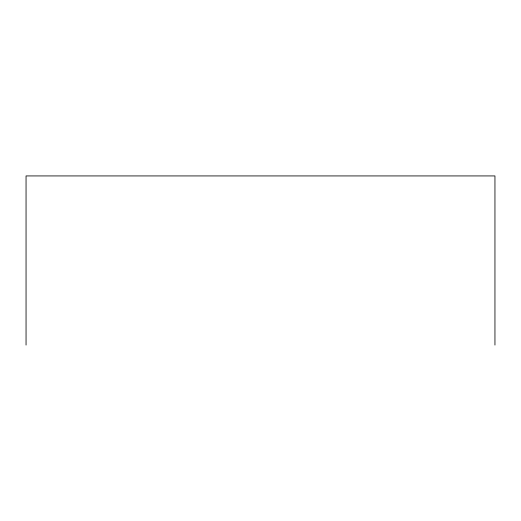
<?xml version="1.0" encoding="UTF-8"?>
<svg xmlns="http://www.w3.org/2000/svg" width="521" height="521" viewBox="0 0 521 521"><rect width="100%" height="100%" fill="white"/><g stroke="black" fill="none" stroke-linecap="round" stroke-linejoin="round"><path stroke-width="0.78" d="M494.95 345.071L494.95 175.929L26.05 175.929L26.05 345.071"/></g></svg>
